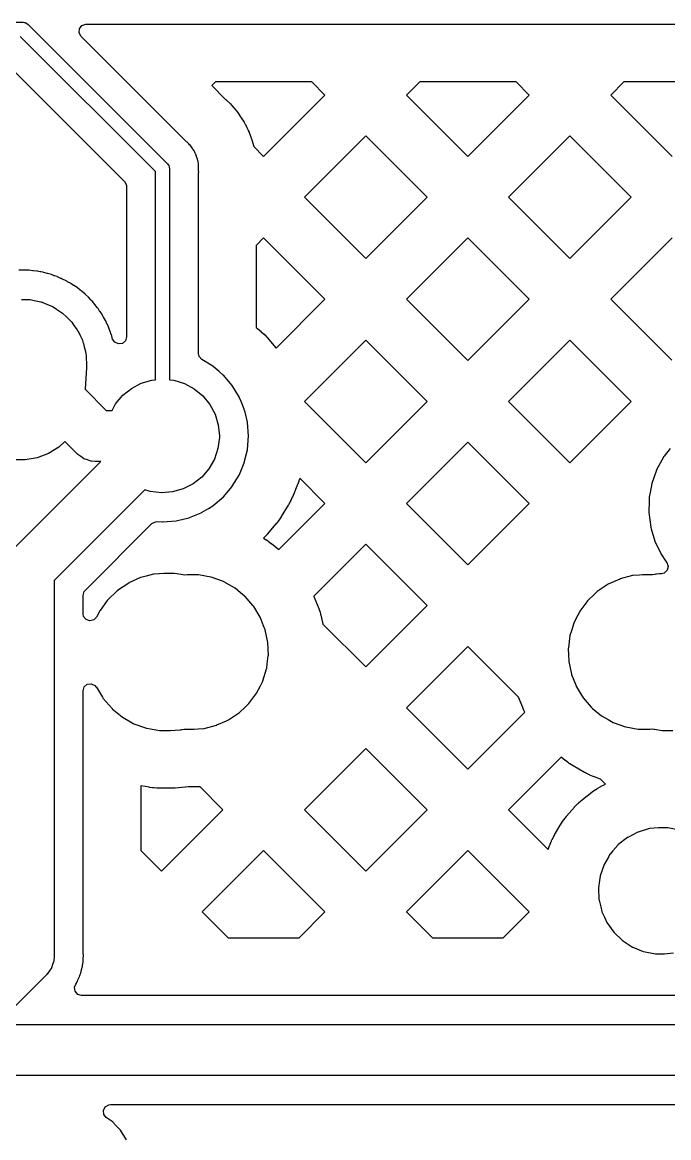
# Model space of a CAD drawing. Extents: x 124.5 to 210, y -114.5 to -26.5.
# Drawn here: x 162.03 to 173.4, y -87.04 to -67.42 of the extents above; entities that cross this region are included whole.
import ezdxf

# ---------------------------------------------------------------- set-up
doc = ezdxf.new("R2010")
doc.units = 0
doc.layers.add('BLACK', color=7, linetype='CONTINUOUS')

msp = doc.modelspace()

# ---------------------------------------------------------------- linework, layer by layer
at = {"layer": 'BLACK', "linetype": 'CONTINUOUS'}
for p, q in [((152.38, -67.425), (162.05, -67.425)), ((162.05, -67.425), (162.072, -67.4282)), ((162.072, -67.4282), (162.077, -67.4279)), ((162.077, -67.4279), (162.079, -67.4292)), ((162.079, -67.4292), (162.086, -67.4301)), ((162.086, -67.4301), (162.111, -67.4468)), ((162.111, -67.4468), (162.138, -67.4616)), ((162.138, -67.4616), (164.588, -69.9116)), ((163.083, -67.4836), (163.15, -67.4588)), ((163.15, -67.4588), (163.159, -67.4585)), ((163.159, -67.4585), (179.484, -67.4585)), ((164.375, -70.0518), (161.998, -67.675)), ((163.035, -67.6113), (163.041, -67.5405)), ((163.07, -67.6736), (163.035, -67.6113)), ((163.041, -67.5405), (163.083, -67.4836)), ((164.923, -69.5267), (163.07, -67.6736)), ((161.825, -68.2204), (163.83, -70.2255)), ((165.432, -68.4725), (165.367, -68.5371)), ((165.367, -68.5371), (165.61, -68.7801)), ((167.127, -68.4725), (165.432, -68.4725)), ((167.358, -68.7039), (167.127, -68.4725)), ((169.024, -68.4725), (168.792, -68.7039)), ((170.719, -68.4725), (169.024, -68.4725)), ((170.95, -68.7039), (170.719, -68.4725)), ((172.616, -68.4725), (172.384, -68.7039)), ((174.311, -68.4725), (172.616, -68.4725)), ((165.61, -68.7801), (165.612, -68.7816)), ((165.612, -68.7816), (165.618, -68.7868)), ((165.618, -68.7868), (165.688, -68.8523)), ((165.688, -68.8523), (165.693, -68.8579)), ((166.279, -69.783), (167.358, -68.7039)), ((168.792, -68.7039), (169.871, -69.783)), ((169.871, -69.783), (170.95, -68.7039)), ((172.384, -68.7039), (173.463, -69.783)), ((165.693, -68.8579), (165.715, -68.881)), ((165.715, -68.881), (165.72, -68.8869)), ((165.72, -68.8869), (165.754, -68.9286)), ((165.754, -68.9286), (165.79, -68.9692)), ((165.79, -68.9692), (165.795, -68.9753)), ((165.795, -68.9753), (165.815, -69.0002)), ((165.815, -69.0002), (165.819, -69.0066)), ((165.819, -69.0066), (165.873, -69.0858)), ((165.873, -69.0858), (165.877, -69.0925)), ((165.877, -69.0925), (165.879, -69.0945)), ((165.879, -69.0945), (165.88, -69.0964)), ((165.88, -69.0964), (165.884, -69.1029)), ((165.884, -69.1029), (165.936, -69.1837)), ((165.936, -69.1837), (165.94, -69.1905)), ((165.94, -69.1905), (165.955, -69.2182)), ((165.955, -69.2182), (165.958, -69.2252)), ((165.958, -69.2252), (165.982, -69.2742)), ((165.982, -69.2742), (166.006, -69.3224)), ((166.006, -69.3224), (166.009, -69.3296)), ((166.009, -69.3296), (166.022, -69.3586)), ((166.022, -69.3586), (166.025, -69.3659)), ((166.025, -69.3659), (166.057, -69.456)), ((168.075, -69.421), (166.996, -70.5)), ((169.154, -70.5), (168.075, -69.421)), ((171.667, -69.421), (170.588, -70.5)), ((172.746, -70.5), (171.667, -69.421)), ((164.931, -69.5347), (164.923, -69.5267)), ((164.965, -69.5629), (164.931, -69.5347)), ((164.977, -69.5793), (164.965, -69.5629)), ((164.99, -69.5943), (164.977, -69.5793)), ((165.005, -69.6086), (164.99, -69.5943)), ((165.009, -69.6155), (165.005, -69.6086)), ((165.027, -69.6467), (165.009, -69.6155)), ((166.057, -69.456), (166.06, -69.4635)), ((166.06, -69.4635), (166.06, -69.4658)), ((166.06, -69.4658), (166.061, -69.4679)), ((166.061, -69.4679), (166.064, -69.4754)), ((166.064, -69.4754), (166.094, -69.5664)), ((166.094, -69.5664), (166.096, -69.574)), ((166.096, -69.574), (166.104, -69.6046)), ((166.104, -69.6046), (166.104, -69.6083)), ((166.104, -69.6083), (166.279, -69.783)), ((165.034, -69.6566), (165.027, -69.6467)), ((165.06, -69.6924), (165.034, -69.6566)), ((165.062, -69.6998), (165.06, -69.6924)), ((165.067, -69.7112), (165.062, -69.6998)), ((165.062, -69.6998), (165.062, -69.6998)), ((165.076, -69.729), (165.067, -69.7112)), ((165.082, -69.7396), (165.076, -69.729)), ((165.086, -69.7464), (165.082, -69.7396)), ((165.082, -69.7396), (165.082, -69.7396)), ((165.097, -69.783), (165.086, -69.7464)), ((165.098, -69.7889), (165.097, -69.783)), ((165.102, -69.8001), (165.098, -69.7889)), ((165.114, -69.8292), (165.102, -69.8001)), ((165.118, -69.8412), (165.114, -69.8292)), ((164.588, -69.9116), (164.602, -69.9295)), ((164.602, -69.9295), (164.605, -69.9325)), ((164.605, -69.9325), (164.606, -69.9352)), ((164.606, -69.9352), (164.61, -69.9404)), ((164.61, -69.9404), (164.616, -69.9705)), ((164.616, -69.9705), (164.625, -70)), ((164.625, -70), (164.625, -73.7124)), ((165.119, -69.8491), (165.118, -69.8412)), ((165.121, -69.8613), (165.119, -69.8491)), ((165.125, -69.8807), (165.121, -69.8613)), ((165.131, -69.9001), (165.125, -69.8807)), ((165.131, -69.908), (165.131, -69.9001)), ((165.132, -69.9443), (165.131, -69.908)), ((165.133, -69.9561), (165.132, -69.9443)), ((165.133, -69.9601), (165.133, -69.9561)), ((165.133, -69.9881), (165.133, -69.9601)), ((165.134, -69.992), (165.133, -69.9881)), ((165.135, -70.0318), (165.134, -69.992)), ((165.136, -70.0601), (165.135, -70.0318)), ((163.83, -70.2255), (163.864, -70.2878)), ((164.375, -73.712), (164.375, -70.0518)), ((165.133, -70.0788), (165.134, -70.0676)), ((165.133, -73.2484), (165.133, -70.0788)), ((165.134, -70.0676), (165.136, -70.0601)), ((163.864, -70.2878), (163.867, -70.3146)), ((163.867, -70.3146), (163.867, -72.9579)), ((166.996, -70.5), (168.075, -71.579)), ((168.075, -71.579), (169.154, -70.5)), ((170.588, -70.5), (171.667, -71.579)), ((171.667, -71.579), (172.746, -70.5)), ((166.279, -71.217), (166.147, -71.3486)), ((166.147, -71.3486), (166.147, -72.7898)), ((167.358, -72.2961), (166.279, -71.217)), ((169.871, -71.217), (168.792, -72.2961)), ((170.95, -72.2961), (169.871, -71.217)), ((173.463, -71.217), (172.384, -72.2961)), ((162.035, -71.7818), (161.972, -71.7868)), ((162.04, -71.7814), (162.035, -71.7818)), ((162.045, -71.7818), (162.04, -71.7814)), ((162.09, -71.7854), (162.045, -71.7818)), ((162.101, -71.7857), (162.09, -71.7854)), ((162.127, -71.7855), (162.101, -71.7857)), ((162.151, -71.7852), (162.127, -71.7855)), ((162.219, -71.7952), (162.151, -71.7852)), ((162.227, -71.7962), (162.219, -71.7952)), ((162.291, -71.8012), (162.227, -71.7962)), ((162.296, -71.8016), (162.291, -71.8012)), ((162.291, -71.8012), (162.291, -71.8012)), ((162.301, -71.8028), (162.296, -71.8016)), ((162.346, -71.8134), (162.301, -71.8028)), ((162.301, -71.8028), (162.301, -71.8028)), ((162.357, -71.8156), (162.346, -71.8134)), ((162.4, -71.822), (162.357, -71.8156)), ((162.405, -71.8228), (162.4, -71.822)), ((162.4, -71.822), (162.4, -71.822)), ((162.453, -71.8376), (162.405, -71.8228)), ((162.47, -71.843), (162.453, -71.8376)), ((162.478, -71.8452), (162.47, -71.843)), ((162.546, -71.8616), (162.478, -71.8452)), ((162.594, -71.8813), (162.546, -71.8616)), ((162.604, -71.8851), (162.594, -71.8813)), ((162.646, -71.8982), (162.604, -71.8851)), ((162.651, -71.8997), (162.646, -71.8982)), ((162.646, -71.8982), (162.646, -71.8982)), ((162.655, -71.9019), (162.651, -71.8997)), ((162.71, -71.9292), (162.655, -71.9019)), ((162.655, -71.9019), (162.655, -71.9019)), ((162.718, -71.9328), (162.71, -71.9292)), ((162.735, -71.9397), (162.718, -71.9328)), ((162.779, -71.9581), (162.735, -71.9397)), ((162.784, -71.96), (162.779, -71.9581)), ((162.779, -71.9581), (162.779, -71.9581)), ((162.818, -71.9807), (162.784, -71.96)), ((162.828, -71.9873), (162.818, -71.9807)), ((162.838, -71.9927), (162.828, -71.9873)), ((162.881, -72.014), (162.838, -71.9927)), ((162.885, -72.0169), (162.881, -72.014)), ((162.934, -72.0519), (162.885, -72.0169)), ((162.885, -72.0169), (162.885, -72.0169)), ((162.942, -72.0567), (162.934, -72.0519)), ((162.999, -72.0918), (162.942, -72.0567)), ((163.003, -72.0944), (162.999, -72.0918)), ((162.999, -72.0918), (162.999, -72.0918)), ((163.043, -72.1287), (163.003, -72.0944)), ((163.052, -72.1356), (163.043, -72.1287)), ((163.043, -72.1287), (163.043, -72.1287)), ((163.087, -72.1601), (163.052, -72.1356)), ((163.091, -72.1629), (163.087, -72.1601)), ((163.087, -72.1601), (163.087, -72.1601)), ((163.094, -72.1664), (163.091, -72.1629)), ((163.137, -72.2081), (163.094, -72.1664)), ((162.02, -72.2994), (162.158, -72.3012)), ((162.158, -72.3012), (162.164, -72.3025)), ((162.164, -72.3025), (162.171, -72.3027)), ((162.171, -72.3027), (162.24, -72.3176)), ((162.24, -72.3176), (162.36, -72.3413)), ((162.36, -72.3413), (162.37, -72.3456)), ((162.37, -72.3456), (162.38, -72.3476)), ((162.38, -72.3476), (162.446, -72.3758)), ((162.446, -72.3758), (162.551, -72.4176)), ((163.143, -72.2139), (163.137, -72.2081)), ((163.195, -72.2582), (163.143, -72.2139)), ((163.199, -72.2614), (163.195, -72.2582)), ((163.233, -72.3021), (163.199, -72.2614)), ((163.241, -72.3103), (163.233, -72.3021)), ((163.274, -72.3428), (163.241, -72.3103)), ((163.287, -72.3602), (163.274, -72.3428)), ((163.312, -72.3941), (163.287, -72.3602)), ((166.498, -73.1559), (167.358, -72.2961)), ((168.792, -72.2961), (169.871, -73.3751)), ((169.871, -73.3751), (170.95, -72.2961)), ((172.384, -72.2961), (173.458, -73.3693)), ((162.551, -72.4176), (162.564, -72.4262)), ((162.564, -72.4262), (162.576, -72.4313)), ((162.576, -72.4313), (162.635, -72.4707)), ((162.635, -72.4707), (162.725, -72.5275)), ((162.725, -72.5275), (162.74, -72.5415)), ((162.74, -72.5415), (162.754, -72.5506)), ((162.754, -72.5506), (162.802, -72.5989)), ((163.318, -72.4008), (163.312, -72.3941)), ((163.323, -72.4073), (163.318, -72.4008)), ((163.358, -72.4482), (163.323, -72.4073)), ((163.366, -72.4569), (163.358, -72.4482)), ((163.368, -72.4611), (163.366, -72.4569)), ((163.394, -72.503), (163.368, -72.4611)), ((163.368, -72.4611), (163.368, -72.4611)), ((163.4, -72.5123), (163.394, -72.503)), ((163.425, -72.5453), (163.4, -72.5123)), ((163.428, -72.5492), (163.425, -72.5453)), ((163.425, -72.5453), (163.425, -72.5453)), ((163.43, -72.5536), (163.428, -72.5492)), ((163.457, -72.6052), (163.43, -72.5536)), ((163.43, -72.5536), (163.43, -72.5536)), ((162.802, -72.5989), (162.876, -72.6672)), ((162.876, -72.6672), (162.891, -72.6875)), ((162.891, -72.6875), (162.905, -72.7014)), ((162.905, -72.7014), (162.942, -72.7559)), ((162.942, -72.7559), (162.999, -72.8322)), ((163.461, -72.6127), (163.457, -72.6052)), ((163.497, -72.6719), (163.461, -72.6127)), ((163.5, -72.6761), (163.497, -72.6719)), ((163.497, -72.6719), (163.497, -72.6719)), ((163.521, -72.7266), (163.5, -72.6761)), ((163.526, -72.7367), (163.521, -72.7266)), ((163.547, -72.7771), (163.526, -72.7367)), ((163.548, -72.7818), (163.547, -72.7771)), ((162.999, -72.8322), (163.012, -72.8589)), ((163.012, -72.8589), (163.025, -72.878)), ((163.025, -72.878), (163.051, -72.9362)), ((163.051, -72.9362), (163.09, -73.0168)), ((163.567, -72.8364), (163.548, -72.7818)), ((163.57, -72.8445), (163.567, -72.8364)), ((163.598, -72.9137), (163.57, -72.8445)), ((163.6, -72.9185), (163.598, -72.9137)), ((163.611, -72.9671), (163.6, -72.9185)), ((163.614, -72.9779), (163.611, -72.9671)), ((163.867, -72.9579), (163.846, -73.026)), ((166.147, -72.7898), (166.229, -72.859)), ((166.229, -72.859), (166.232, -72.8623)), ((166.232, -72.8623), (166.276, -72.9029)), ((166.276, -72.9029), (166.28, -72.9063)), ((166.28, -72.9063), (166.294, -72.9203)), ((166.294, -72.9203), (166.297, -72.9239)), ((166.297, -72.9239), (166.338, -72.9678)), ((166.338, -72.9678), (166.341, -72.9715)), ((166.341, -72.9715), (166.495, -73.152)), ((163.09, -73.0168), (163.1, -73.0499)), ((163.1, -73.0499), (163.11, -73.0742)), ((163.11, -73.0742), (163.123, -73.1335)), ((163.123, -73.1335), (163.146, -73.215)), ((163.621, -72.9981), (163.614, -72.9779)), ((163.658, -73.0531), (163.621, -72.9981)), ((163.723, -73.0826), (163.658, -73.0531)), ((163.793, -73.0725), (163.723, -73.0826)), ((163.846, -73.026), (163.793, -73.0725)), ((166.495, -73.152), (166.498, -73.1559)), ((166.498, -73.1559), (166.498, -73.1559)), ((168.075, -73.0131), (166.996, -74.0921)), ((169.154, -74.0921), (168.075, -73.0131)), ((171.667, -73.0131), (170.588, -74.0921)), ((172.746, -74.0921), (171.667, -73.0131)), ((163.146, -73.215), (163.15, -73.2537)), ((163.15, -73.2537), (163.156, -73.2829)), ((163.156, -73.2829), (163.158, -73.3408)), ((163.158, -73.3408), (163.165, -73.42)), ((165.146, -73.3032), (165.133, -73.2484)), ((165.194, -73.3559), (165.146, -73.3032)), ((165.385, -73.4732), (165.194, -73.3559)), ((163.162, -73.4965), (163.136, -73.8794)), ((163.163, -73.4789), (163.162, -73.4905)), ((163.162, -73.4905), (163.162, -73.4965)), ((163.165, -73.42), (163.163, -73.4789)), ((165.389, -73.4758), (165.385, -73.4732)), ((165.385, -73.4732), (165.385, -73.4732)), ((165.495, -73.5661), (165.389, -73.4758)), ((164.125, -73.7728), (164.313, -73.7177)), ((164.313, -73.7177), (164.375, -73.712)), ((164.625, -73.7124), (164.701, -73.7204)), ((164.701, -73.7204), (164.888, -73.7781)), ((165.561, -73.6227), (165.495, -73.5661)), ((165.57, -73.63), (165.561, -73.6227)), ((165.724, -73.8106), (165.57, -73.63)), ((163.136, -73.8794), (163.506, -74.25)), ((163.8, -73.9855), (163.952, -73.8632)), ((163.952, -73.8632), (164.125, -73.7728)), ((164.888, -73.7781), (165.059, -73.871)), ((165.059, -73.871), (165.21, -73.9954)), ((165.727, -73.8148), (165.724, -73.8106)), ((165.838, -73.9957), (165.727, -73.8148)), ((165.727, -73.8148), (165.727, -73.8148)), ((163.612, -74.25), (163.675, -74.135)), ((163.675, -74.135), (163.8, -73.9855)), ((165.21, -73.9954), (165.333, -74.1466)), ((165.333, -74.1466), (165.425, -74.3189)), ((165.848, -74.013), (165.838, -73.9957)), ((165.85, -74.0176), (165.848, -74.013)), ((165.881, -74.0921), (165.85, -74.0176)), ((165.85, -74.0176), (165.85, -74.0176)), ((165.937, -74.2266), (165.881, -74.0921)), ((166.996, -74.0921), (168.075, -75.1711)), ((168.075, -75.1711), (169.154, -74.0921)), ((170.588, -74.0921), (171.667, -75.1711)), ((171.667, -75.1711), (172.746, -74.0921)), ((163.506, -74.25), (163.612, -74.25)), ((165.425, -74.3189), (165.481, -74.5058)), ((165.939, -74.2324), (165.937, -74.2266)), ((165.951, -74.282), (165.939, -74.2324)), ((165.993, -74.4557), (165.951, -74.282)), ((165.481, -74.5058), (165.5, -74.7)), ((165.995, -74.4633), (165.993, -74.4557)), ((166.013, -74.7), (165.995, -74.4633)), ((165.5, -74.7279), (165.475, -74.9215)), ((165.5, -74.7), (165.5, -74.7279)), ((165.995, -74.9367), (166.013, -74.7)), ((162.675, -74.8996), (162.493, -75.0111)), ((162.784, -74.8006), (162.675, -74.8996)), ((163.002, -75.0182), (162.784, -74.8006)), ((165.475, -74.9215), (165.414, -75.1067)), ((165.993, -74.9415), (165.995, -74.9367)), ((169.871, -74.8091), (168.792, -75.8882)), ((170.95, -75.8882), (169.871, -74.8091)), ((173.43, -74.9188), (173.324, -75.0572)), ((162.082, -75.122), (161.869, -75.1173)), ((162.293, -75.0862), (162.082, -75.122)), ((162.493, -75.0111), (162.293, -75.0862)), ((163.008, -75.0224), (163.002, -75.0182)), ((163.012, -75.028), (163.008, -75.0224)), ((163.061, -75.0621), (163.012, -75.028)), ((163.109, -75.0977), (163.061, -75.0621)), ((163.116, -75.1001), (163.109, -75.0977)), ((163.122, -75.1041), (163.116, -75.1001)), ((163.179, -75.1222), (163.122, -75.1041)), ((163.236, -75.142), (163.179, -75.1222)), ((165.414, -75.1067), (165.317, -75.2764)), ((165.939, -75.1676), (165.971, -75.033)), ((165.971, -75.033), (165.993, -74.9415)), ((165.993, -74.9415), (165.993, -74.9415)), ((173.312, -75.075), (173.192, -75.2962)), ((173.314, -75.07), (173.312, -75.0743)), ((173.312, -75.0743), (173.312, -75.075)), ((173.324, -75.0572), (173.314, -75.07)), ((161.826, -76.7379), (163.414, -75.15)), ((163.243, -75.1423), (163.236, -75.142)), ((163.25, -75.1445), (163.243, -75.1423)), ((163.32, -75.15), (163.25, -75.1445)), ((163.414, -75.15), (163.32, -75.15)), ((165.317, -75.2764), (165.19, -75.4242)), ((165.863, -75.3508), (165.937, -75.1722)), ((165.937, -75.1722), (165.939, -75.1676)), ((165.937, -75.1722), (165.937, -75.1722)), ((173.19, -75.3008), (173.108, -75.534)), ((173.192, -75.2962), (173.19, -75.3008)), ((173.19, -75.3008), (173.19, -75.3008)), ((165.19, -75.4242), (165.036, -75.5443)), ((165.727, -75.5852), (165.846, -75.3912)), ((165.846, -75.3912), (165.848, -75.387)), ((165.848, -75.387), (165.863, -75.3508)), ((166.898, -75.4949), (166.878, -75.551)), ((166.9, -75.4902), (166.898, -75.4949)), ((166.906, -75.4714), (166.9, -75.4902)), ((166.908, -75.4667), (166.906, -75.4714)), ((166.914, -75.444), (166.908, -75.4667)), ((167.358, -75.8882), (166.914, -75.444)), ((164.191, -75.6459), (162.594, -77.2425)), ((164.285, -75.6767), (164.191, -75.6459)), ((164.479, -75.6998), (164.285, -75.6767)), ((164.674, -75.6848), (164.479, -75.6998)), ((164.862, -75.6323), (164.674, -75.6848)), ((165.036, -75.5443), (164.862, -75.6323)), ((165.57, -75.77), (165.724, -75.5894)), ((165.724, -75.5894), (165.727, -75.5852)), ((165.727, -75.5852), (165.727, -75.5852)), ((166.876, -75.5556), (166.785, -75.775)), ((166.878, -75.551), (166.876, -75.5556)), ((173.078, -75.6935), (173.063, -75.775)), ((173.107, -75.5387), (173.078, -75.6935)), ((173.108, -75.534), (173.107, -75.5387)), ((173.108, -75.534), (173.108, -75.534)), ((165.389, -75.9242), (165.57, -75.77)), ((166.546, -76.6999), (167.358, -75.8882)), ((166.713, -75.9168), (166.589, -76.1192)), ((166.715, -75.9125), (166.713, -75.9168)), ((166.745, -75.8603), (166.715, -75.9125)), ((166.747, -75.8559), (166.745, -75.8603)), ((166.756, -75.8383), (166.747, -75.8559)), ((166.758, -75.8339), (166.756, -75.8383)), ((166.783, -75.7795), (166.758, -75.8339)), ((166.785, -75.775), (166.783, -75.7795)), ((168.792, -75.8882), (169.871, -76.9672)), ((169.871, -76.9672), (170.95, -75.8882)), ((173.059, -75.8581), (173.054, -76.0288)), ((173.06, -75.7916), (173.059, -75.8581)), ((173.063, -75.775), (173.06, -75.7916)), ((164.977, -76.1352), (165.182, -76.0501)), ((165.182, -76.0501), (165.187, -76.0482)), ((165.182, -76.0501), (165.182, -76.0501)), ((165.187, -76.0482), (165.306, -75.9753)), ((165.306, -75.9753), (165.385, -75.9268)), ((165.385, -75.9268), (165.389, -75.9242)), ((165.385, -75.9268), (165.385, -75.9268)), ((173.054, -76.0288), (173.054, -76.0486)), ((173.054, -76.0486), (173.088, -76.3035)), ((163.139, -77.4162), (164.313, -76.2427)), ((164.313, -76.2427), (164.375, -76.2087)), ((164.375, -76.2087), (164.412, -76.2062)), ((164.412, -76.2062), (164.495, -76.2128)), ((164.495, -76.2128), (164.5, -76.2132)), ((164.5, -76.2132), (164.737, -76.1945)), ((164.737, -76.1945), (164.742, -76.1934)), ((164.742, -76.1934), (164.887, -76.1584)), ((164.742, -76.1934), (164.742, -76.1934)), ((164.887, -76.1584), (164.968, -76.1391)), ((164.968, -76.1391), (164.977, -76.1352)), ((166.495, -76.248), (166.341, -76.4285)), ((166.498, -76.2441), (166.495, -76.248)), ((166.535, -76.1972), (166.498, -76.2441)), ((166.538, -76.1932), (166.535, -76.1972)), ((166.55, -76.1772), (166.538, -76.1932)), ((166.553, -76.1732), (166.55, -76.1772)), ((166.586, -76.1234), (166.553, -76.1732)), ((166.589, -76.1192), (166.586, -76.1234)), ((173.088, -76.3035), (173.089, -76.3082)), ((173.089, -76.3082), (173.089, -76.3082)), ((173.089, -76.3082), (173.097, -76.3357)), ((166.28, -76.4937), (166.277, -76.4967)), ((166.277, -76.4967), (166.278, -76.4979)), ((166.278, -76.4979), (166.333, -76.5321)), ((166.294, -76.4797), (166.28, -76.4937)), ((166.297, -76.4761), (166.294, -76.4797)), ((166.338, -76.4322), (166.297, -76.4761)), ((166.341, -76.4285), (166.338, -76.4322)), ((173.097, -76.3357), (173.161, -76.5499)), ((166.333, -76.5321), (166.338, -76.535)), ((166.338, -76.535), (166.355, -76.5471)), ((166.355, -76.5471), (166.359, -76.5502)), ((166.359, -76.5502), (166.411, -76.589)), ((166.411, -76.589), (166.415, -76.5923)), ((166.415, -76.5923), (166.546, -76.6999)), ((168.075, -76.6052), (167.163, -77.5176)), ((169.154, -77.6842), (168.075, -76.6052)), ((173.161, -76.5499), (173.272, -76.7818)), ((173.272, -76.7818), (173.351, -76.895)), ((173.351, -76.895), (173.372, -76.9264)), ((173.377, -77.0625), (173.325, -77.1107)), ((173.372, -76.9264), (173.394, -76.9938)), ((173.394, -76.9938), (173.377, -77.0625)), ((162.594, -77.2425), (162.594, -83.8561)), ((163.905, -77.2868), (163.71, -77.4179)), ((163.91, -77.2846), (163.905, -77.2868)), ((164.114, -77.1925), (163.91, -77.2846)), ((163.91, -77.2846), (163.91, -77.2846)), ((164.119, -77.1903), (164.114, -77.1925)), ((164.114, -77.1925), (164.114, -77.1925)), ((164.212, -77.1661), (164.119, -77.1903)), ((164.341, -77.1327), (164.212, -77.1661)), ((164.346, -77.1313), (164.341, -77.1327)), ((164.341, -77.1327), (164.341, -77.1327)), ((164.351, -77.1309), (164.346, -77.1313)), ((164.44, -77.1234), (164.351, -77.1309)), ((164.351, -77.1309), (164.351, -77.1309)), ((164.521, -77.1165), (164.44, -77.1234)), ((164.686, -77.1165), (164.521, -77.1165)), ((164.688, -77.1166), (164.686, -77.1165)), ((164.707, -77.1175), (164.688, -77.1166)), ((164.688, -77.1166), (164.688, -77.1166)), ((164.711, -77.1177), (164.707, -77.1175)), ((164.707, -77.1175), (164.707, -77.1175)), ((164.825, -77.1384), (164.711, -77.1177)), ((164.858, -77.1443), (164.825, -77.1384)), ((164.891, -77.1458), (164.858, -77.1443)), ((164.933, -77.1423), (164.891, -77.1458)), ((164.942, -77.1415), (164.933, -77.1423)), ((165.104, -77.1415), (164.942, -77.1415)), ((165.106, -77.1416), (165.104, -77.1415)), ((165.111, -77.1418), (165.106, -77.1416)), ((165.106, -77.1416), (165.106, -77.1416)), ((165.128, -77.1426), (165.111, -77.1418)), ((165.132, -77.1434), (165.128, -77.1426)), ((165.35, -77.1827), (165.132, -77.1434)), ((165.132, -77.1434), (165.132, -77.1434)), ((165.355, -77.1837), (165.35, -77.1827)), ((165.35, -77.1827), (165.35, -77.1827)), ((165.572, -77.2623), (165.355, -77.1837)), ((165.577, -77.265), (165.572, -77.2623)), ((165.768, -77.3737), (165.577, -77.265)), ((172.434, -77.265), (172.337, -77.3087)), ((172.542, -77.2162), (172.434, -77.265)), ((172.547, -77.214), (172.542, -77.2162)), ((172.542, -77.2162), (172.542, -77.2162)), ((172.552, -77.2127), (172.547, -77.214)), ((172.765, -77.1574), (172.552, -77.2127)), ((172.552, -77.2127), (172.552, -77.2127)), ((172.77, -77.1561), (172.765, -77.1574)), ((172.765, -77.1574), (172.765, -77.1574)), ((172.776, -77.1556), (172.77, -77.1561)), ((172.891, -77.1458), (172.776, -77.1556)), ((172.776, -77.1556), (172.776, -77.1556)), ((172.942, -77.1415), (172.891, -77.1458)), ((173.104, -77.1415), (172.942, -77.1415)), ((173.106, -77.1416), (173.104, -77.1415)), ((173.121, -77.1423), (173.106, -77.1416)), ((173.106, -77.1416), (173.106, -77.1416)), ((173.159, -77.1384), (173.121, -77.1423)), ((173.181, -77.1327), (173.159, -77.1384)), ((173.186, -77.1313), (173.181, -77.1327)), ((173.181, -77.1327), (173.181, -77.1327)), ((173.191, -77.1309), (173.186, -77.1313)), ((173.235, -77.1272), (173.191, -77.1309)), ((173.191, -77.1309), (173.191, -77.1309)), ((173.279, -77.1235), (173.235, -77.1272)), ((173.325, -77.1107), (173.279, -77.1235)), ((163.102, -77.5053), (163.122, -77.4372)), ((163.122, -77.4372), (163.139, -77.4162)), ((163.698, -77.4289), (163.54, -77.58)), ((163.706, -77.4216), (163.698, -77.4289)), ((163.71, -77.4179), (163.706, -77.4216)), ((163.706, -77.4216), (163.706, -77.4216)), ((165.772, -77.3764), (165.768, -77.3737)), ((165.768, -77.3737), (165.768, -77.3737)), ((165.776, -77.3798), (165.772, -77.3764)), ((165.874, -77.4597), (165.776, -77.3798)), ((165.776, -77.3798), (165.776, -77.3798)), ((165.944, -77.5176), (165.874, -77.4597)), ((172.142, -77.4411), (172.092, -77.4887)), ((172.146, -77.4374), (172.142, -77.4411)), ((172.142, -77.4411), (172.142, -77.4411)), ((172.337, -77.3087), (172.146, -77.4374)), ((163.102, -77.8277), (163.102, -77.5053)), ((163.528, -77.596), (163.4, -77.7683)), ((163.537, -77.5842), (163.528, -77.596)), ((163.54, -77.58), (163.537, -77.5842)), ((163.537, -77.5842), (163.537, -77.5842)), ((165.951, -77.5226), (165.944, -77.5176)), ((165.954, -77.5266), (165.951, -77.5226)), ((166.089, -77.6819), (165.954, -77.5266)), ((165.954, -77.5266), (165.954, -77.5266)), ((166.102, -77.6967), (166.089, -77.6819)), ((167.163, -77.5176), (167.164, -77.5213)), ((167.164, -77.5213), (167.249, -77.7358)), ((168.075, -78.7632), (169.154, -77.6842)), ((171.965, -77.6156), (171.841, -77.7815)), ((171.976, -77.6009), (171.965, -77.6156)), ((171.979, -77.5966), (171.976, -77.6009)), ((172.092, -77.4887), (171.979, -77.5966)), ((163.112, -77.8751), (163.102, -77.8277)), ((163.156, -77.9307), (163.112, -77.8751)), ((163.398, -77.7731), (163.341, -77.8848)), ((163.4, -77.7683), (163.398, -77.7731)), ((163.398, -77.7731), (163.398, -77.7731)), ((166.104, -77.7012), (166.102, -77.6967)), ((166.216, -77.8848), (166.104, -77.7012)), ((167.249, -77.7358), (167.251, -77.7408)), ((167.251, -77.7408), (167.272, -77.8017)), ((167.272, -77.8017), (167.274, -77.8067)), ((167.274, -77.8067), (167.28, -77.8271)), ((167.28, -77.8271), (167.281, -77.8323)), ((167.281, -77.8323), (167.297, -77.8948)), ((171.806, -77.8515), (171.737, -77.9871)), ((171.839, -77.7863), (171.806, -77.8515)), ((171.841, -77.7815), (171.839, -77.7863)), ((171.839, -77.7863), (171.839, -77.7863)), ((163.223, -77.9536), (163.156, -77.9307)), ((163.292, -77.9364), (163.223, -77.9536)), ((163.341, -77.8848), (163.292, -77.9364)), ((166.221, -77.8938), (166.216, -77.8848)), ((166.223, -77.8987), (166.221, -77.8938)), ((166.278, -78.0383), (166.223, -77.8987)), ((166.223, -77.8987), (166.223, -77.8987)), ((166.306, -78.1082), (166.278, -78.0383)), ((167.297, -77.8948), (167.298, -77.9)), ((167.298, -77.9), (167.321, -78.0093)), ((167.321, -78.0093), (168.075, -78.7632)), ((171.735, -77.9921), (171.694, -78.1256)), ((171.737, -77.9871), (171.735, -77.9921)), ((171.735, -77.9921), (171.735, -77.9921)), ((166.353, -78.3338), (166.306, -78.1082)), ((171.668, -78.2125), (171.639, -78.4275)), ((171.694, -78.1256), (171.668, -78.2072)), ((171.668, -78.2072), (171.668, -78.2125)), ((166.362, -78.5642), (166.353, -78.3338)), ((169.871, -78.4012), (168.792, -79.4803)), ((170.762, -79.2918), (169.871, -78.4012)), ((171.639, -78.4275), (171.638, -78.4358)), ((171.638, -78.4358), (171.638, -78.4411)), ((171.638, -78.4411), (171.638, -78.4411)), ((171.638, -78.4411), (171.642, -78.551)), ((166.343, -78.7095), (166.361, -78.5695)), ((166.361, -78.5695), (166.362, -78.5642)), ((166.361, -78.5695), (166.361, -78.5695)), ((171.642, -78.551), (171.647, -78.6662)), ((166.266, -79.0053), (166.33, -78.7979)), ((166.33, -78.7979), (166.332, -78.7928)), ((166.332, -78.7928), (166.343, -78.7095)), ((171.647, -78.6662), (171.694, -78.8918)), ((163.176, -79.0678), (163.246, -79.0577)), ((163.246, -79.0577), (163.311, -79.0872)), ((166.221, -79.0965), (166.263, -79.0129)), ((166.263, -79.0129), (166.266, -79.0053)), ((171.694, -78.8918), (171.696, -78.8967)), ((171.696, -78.8967), (171.696, -78.8968)), ((171.696, -78.8968), (171.775, -79.0969)), ((163.102, -79.1824), (163.122, -79.1143)), ((163.102, -83.7878), (163.102, -79.1824)), ((163.122, -79.1143), (163.176, -79.0678)), ((163.311, -79.0872), (163.335, -79.1182)), ((163.335, -79.1182), (163.336, -79.1174)), ((163.336, -79.1174), (163.445, -79.2972)), ((166.021, -79.4034), (166.159, -79.2185)), ((166.159, -79.2185), (166.161, -79.2134)), ((166.161, -79.2134), (166.221, -79.0965)), ((171.775, -79.0969), (171.779, -79.1062)), ((171.779, -79.1062), (171.782, -79.1108)), ((171.782, -79.1108), (171.782, -79.1108)), ((171.782, -79.1108), (171.853, -79.2293)), ((171.853, -79.2293), (171.898, -79.3033)), ((163.445, -79.2972), (163.458, -79.3181)), ((163.458, -79.3181), (163.612, -79.4954)), ((165.941, -79.4803), (166.021, -79.4034)), ((170.836, -79.4787), (170.762, -79.2918)), ((171.898, -79.3033), (171.902, -79.3073)), ((171.902, -79.3073), (172.041, -79.4677)), ((163.612, -79.4954), (163.616, -79.4988)), ((163.616, -79.4988), (163.789, -79.6409)), ((163.789, -79.6409), (163.789, -79.6409)), ((163.789, -79.6409), (163.794, -79.6443)), ((163.794, -79.6443), (163.798, -79.6469)), ((165.663, -79.6913), (165.854, -79.5626)), ((165.854, -79.5626), (165.87, -79.5473)), ((165.87, -79.5473), (165.94, -79.4808)), ((165.94, -79.4808), (165.941, -79.4803)), ((168.792, -79.4803), (169.871, -80.5593)), ((169.871, -80.5593), (170.872, -79.5587)), ((170.838, -79.4836), (170.836, -79.4787)), ((170.864, -79.5425), (170.838, -79.4836)), ((170.866, -79.5473), (170.864, -79.5425)), ((170.872, -79.5587), (170.866, -79.5473)), ((172.041, -79.4677), (172.049, -79.4774)), ((172.049, -79.4774), (172.066, -79.4914)), ((172.066, -79.4914), (172.224, -79.6202)), ((172.224, -79.6202), (172.224, -79.6202)), ((172.224, -79.6202), (172.228, -79.6236)), ((172.228, -79.6236), (172.232, -79.6263)), ((172.232, -79.6263), (172.232, -79.6263)), ((172.232, -79.6263), (172.341, -79.6883)), ((163.798, -79.6469), (163.798, -79.6469)), ((163.798, -79.6469), (163.907, -79.7087)), ((163.907, -79.7087), (163.998, -79.7605)), ((163.998, -79.7605), (164.218, -79.8406)), ((164.218, -79.8406), (164.224, -79.8415)), ((164.224, -79.8415), (164.224, -79.8415)), ((164.224, -79.8415), (164.286, -79.8527)), ((165.235, -79.8426), (165.448, -79.7873)), ((165.448, -79.7873), (165.453, -79.786)), ((165.448, -79.7873), (165.448, -79.7873)), ((165.453, -79.786), (165.458, -79.7838)), ((165.458, -79.7838), (165.625, -79.7087)), ((165.458, -79.7838), (165.458, -79.7838)), ((165.625, -79.7087), (165.663, -79.6913)), ((172.341, -79.6883), (172.428, -79.7377)), ((172.428, -79.7377), (172.645, -79.8163)), ((172.645, -79.8163), (172.65, -79.8173)), ((172.65, -79.8173), (172.65, -79.8173)), ((172.65, -79.8173), (172.868, -79.8566)), ((164.286, -79.8527), (164.449, -79.8823)), ((164.449, -79.8823), (164.453, -79.8825)), ((164.453, -79.8825), (164.453, -79.8825)), ((164.453, -79.8825), (164.472, -79.8834)), ((164.472, -79.8834), (164.472, -79.8834)), ((164.472, -79.8834), (164.474, -79.8835)), ((164.474, -79.8835), (164.639, -79.8835)), ((164.639, -79.8835), (164.72, -79.8766)), ((164.72, -79.8766), (164.809, -79.8691)), ((164.809, -79.8691), (164.814, -79.8687)), ((164.809, -79.8691), (164.809, -79.8691)), ((164.814, -79.8687), (164.819, -79.8673)), ((164.819, -79.8673), (164.841, -79.8616)), ((164.819, -79.8673), (164.819, -79.8673)), ((164.841, -79.8616), (164.879, -79.8577)), ((164.879, -79.8577), (164.894, -79.8584)), ((164.894, -79.8584), (164.894, -79.8584)), ((164.894, -79.8584), (164.896, -79.8585)), ((164.896, -79.8585), (165.058, -79.8585)), ((165.058, -79.8585), (165.126, -79.8527)), ((165.126, -79.8527), (165.224, -79.8444)), ((165.224, -79.8444), (165.23, -79.8439)), ((165.224, -79.8444), (165.224, -79.8444)), ((165.23, -79.8439), (165.235, -79.8426)), ((165.235, -79.8426), (165.235, -79.8426)), ((172.868, -79.8566), (172.868, -79.8566)), ((172.868, -79.8566), (172.872, -79.8574)), ((172.872, -79.8574), (172.889, -79.8582)), ((172.889, -79.8582), (172.894, -79.8584)), ((172.894, -79.8584), (172.894, -79.8584)), ((172.894, -79.8584), (172.896, -79.8585)), ((172.896, -79.8585), (173.058, -79.8585)), ((173.058, -79.8585), (173.071, -79.8574)), ((173.071, -79.8574), (173.109, -79.8542)), ((173.109, -79.8542), (173.142, -79.8557)), ((173.142, -79.8557), (173.156, -79.8583)), ((173.156, -79.8583), (173.289, -79.8823)), ((173.289, -79.8823), (173.293, -79.8825)), ((173.293, -79.8825), (173.293, -79.8825)), ((173.293, -79.8825), (173.312, -79.8834)), ((173.312, -79.8834), (173.312, -79.8834)), ((173.312, -79.8834), (173.314, -79.8835)), ((173.314, -79.8835), (173.479, -79.8835)), ((168.075, -80.1973), (166.996, -81.2763)), ((169.154, -81.2763), (168.075, -80.1973)), ((171.514, -80.3501), (170.588, -81.2763)), ((171.585, -80.4077), (171.514, -80.3501)), ((171.589, -80.411), (171.585, -80.4077)), ((171.641, -80.4498), (171.589, -80.411)), ((171.645, -80.4529), (171.641, -80.4498)), ((171.662, -80.465), (171.645, -80.4529)), ((171.667, -80.4679), (171.662, -80.465)), ((171.722, -80.5021), (171.667, -80.4679)), ((171.726, -80.5049), (171.722, -80.5021)), ((171.926, -80.6189), (171.726, -80.5049)), ((171.931, -80.6214), (171.926, -80.6189)), ((171.989, -80.6509), (171.931, -80.6214)), ((171.993, -80.6533), (171.989, -80.6509)), ((172.013, -80.6622), (171.993, -80.6533)), ((172.018, -80.6644), (172.013, -80.6622)), ((172.077, -80.6889), (172.018, -80.6644)), ((172.082, -80.6908), (172.077, -80.6889)), ((172.206, -80.7357), (172.082, -80.6908)), ((172.292, -80.8216), (172.206, -80.7357)), ((172.214, -80.8615), (172.292, -80.8216)), ((164.269, -80.8802), (164.116, -80.8526)), ((164.116, -80.8526), (164.116, -81.9887)), ((164.273, -80.8808), (164.269, -80.8802)), ((164.323, -80.8881), (164.273, -80.8808)), ((164.327, -80.8887), (164.323, -80.8881)), ((164.343, -80.8905), (164.327, -80.8887)), ((164.347, -80.8909), (164.343, -80.8905)), ((164.397, -80.8949), (164.347, -80.8909)), ((164.402, -80.8952), (164.397, -80.8949)), ((164.426, -80.8964), (164.402, -80.8952)), ((164.428, -80.8964), (164.426, -80.8964)), ((164.446, -80.8971), (164.428, -80.8964)), ((164.447, -80.8971), (164.446, -80.8971)), ((164.453, -80.8973), (164.447, -80.8971)), ((164.454, -80.8973), (164.453, -80.8973)), ((164.472, -80.8975), (164.454, -80.8973)), ((164.474, -80.8975), (164.472, -80.8975)), ((164.639, -80.8975), (164.474, -80.8975)), ((164.642, -80.8975), (164.639, -80.8975)), ((164.674, -80.8968), (164.642, -80.8975)), ((164.677, -80.8967), (164.674, -80.8968)), ((164.687, -80.8963), (164.677, -80.8967)), ((164.69, -80.8961), (164.687, -80.8963)), ((164.722, -80.8941), (164.69, -80.8961)), ((164.725, -80.8939), (164.722, -80.8941)), ((164.9, -80.879), (164.725, -80.8939)), ((164.905, -80.8785), (164.9, -80.879)), ((164.952, -80.8725), (164.905, -80.8785)), ((165.058, -80.8725), (164.952, -80.8725)), ((165.061, -80.8725), (165.058, -80.8725)), ((165.093, -80.8718), (165.061, -80.8725)), ((165.095, -80.8717), (165.093, -80.8718)), ((165.106, -80.8713), (165.095, -80.8717)), ((165.109, -80.8711), (165.106, -80.8713)), ((165.141, -80.8691), (165.109, -80.8711)), ((165.144, -80.8689), (165.141, -80.8691)), ((165.154, -80.868), (165.144, -80.8689)), ((165.562, -81.2763), (165.154, -80.868)), ((171.886, -81.0962), (172.052, -80.9655)), ((172.052, -80.9655), (172.057, -80.9619)), ((172.057, -80.9619), (172.06, -80.9594)), ((172.06, -80.9594), (172.116, -80.9199)), ((172.116, -80.9199), (172.121, -80.9166)), ((172.121, -80.9166), (172.141, -80.9037)), ((172.141, -80.9037), (172.146, -80.9005)), ((172.146, -80.9005), (172.209, -80.8643)), ((172.209, -80.8643), (172.214, -80.8615)), ((171.75, -81.2246), (171.8, -81.1722)), ((171.8, -81.1722), (171.805, -81.168)), ((171.805, -81.168), (171.822, -81.1515)), ((171.822, -81.1515), (171.826, -81.1474)), ((171.826, -81.1474), (171.881, -81.1)), ((171.881, -81.1), (171.886, -81.0962)), ((164.483, -82.3554), (165.562, -81.2763)), ((166.996, -81.2763), (168.075, -82.3554)), ((168.075, -82.3554), (169.154, -81.2763)), ((170.588, -81.2763), (171.285, -81.9735)), ((171.559, -81.4503), (171.604, -81.3934)), ((171.604, -81.3934), (171.608, -81.3888)), ((171.608, -81.3888), (171.746, -81.229)), ((171.746, -81.229), (171.75, -81.2246)), ((171.39, -81.7287), (171.496, -81.5456)), ((171.496, -81.5456), (171.499, -81.5405)), ((171.499, -81.5405), (171.538, -81.4796)), ((171.538, -81.4796), (171.541, -81.4746)), ((171.541, -81.4746), (171.555, -81.4551)), ((171.555, -81.4551), (171.559, -81.4503)), ((173.069, -81.6065), (172.866, -81.6661)), ((173.227, -81.5915), (173.069, -81.6065)), ((173.383, -81.5915), (173.227, -81.5915)), ((173.389, -81.5918), (173.383, -81.5915)), ((173.596, -81.6323), (173.389, -81.5918)), ((171.341, -81.8254), (171.351, -81.8037)), ((171.351, -81.8037), (171.354, -81.7983)), ((171.354, -81.7983), (171.387, -81.7339)), ((171.387, -81.7339), (171.39, -81.7287)), ((172.678, -81.7629), (172.512, -81.8936)), ((172.684, -81.7602), (172.678, -81.7629)), ((172.861, -81.6688), (172.684, -81.7602)), ((172.684, -81.7602), (172.684, -81.7602)), ((172.866, -81.6661), (172.861, -81.6688)), ((172.861, -81.6688), (172.861, -81.6688)), ((164.116, -81.9887), (164.483, -82.3554)), ((166.279, -81.9933), (165.2, -83.0724)), ((167.358, -83.0724), (166.279, -81.9933)), ((169.871, -81.9933), (168.792, -83.0724)), ((170.95, -83.0724), (169.871, -81.9933)), ((171.285, -81.9735), (171.31, -81.9038)), ((171.31, -81.9038), (171.312, -81.8982)), ((171.312, -81.8982), (171.339, -81.831)), ((171.339, -81.831), (171.341, -81.8254)), ((172.423, -81.9967), (172.373, -82.0534)), ((172.508, -81.8981), (172.423, -81.9967)), ((172.512, -81.8936), (172.508, -81.8981)), ((172.508, -81.8981), (172.508, -81.8981)), ((172.35, -82.0941), (172.268, -82.2365)), ((172.37, -82.0586), (172.35, -82.0941)), ((172.373, -82.0534), (172.37, -82.0585)), ((172.37, -82.0585), (172.37, -82.0586)), ((172.268, -82.2365), (172.198, -82.4363)), ((172.186, -82.5198), (172.168, -82.6456)), ((172.197, -82.4422), (172.186, -82.5198)), ((172.198, -82.4363), (172.197, -82.4422)), ((172.197, -82.4422), (172.197, -82.4422)), ((172.168, -82.6456), (172.178, -82.8569)), ((172.178, -82.8569), (172.179, -82.8627)), ((172.179, -82.8627), (172.179, -82.8627)), ((172.179, -82.8627), (172.208, -82.9819)), ((165.2, -83.0724), (165.655, -83.5275)), ((166.903, -83.5275), (167.358, -83.0724)), ((168.792, -83.0724), (169.247, -83.5275)), ((170.495, -83.5275), (170.95, -83.0724)), ((172.208, -82.9819), (172.227, -83.0625)), ((172.227, -83.0625), (172.23, -83.068)), ((172.23, -83.068), (172.23, -83.068)), ((172.23, -83.068), (172.273, -83.1635)), ((172.273, -83.1635), (172.315, -83.2551)), ((172.315, -83.2551), (172.437, -83.4276)), ((165.655, -83.5275), (166.903, -83.5275)), ((169.247, -83.5275), (170.495, -83.5275)), ((172.437, -83.4276), (172.59, -83.5739)), ((172.59, -83.5739), (172.768, -83.6886)), ((172.768, -83.6886), (172.773, -83.6909)), ((172.773, -83.6909), (172.958, -83.7654)), ((172.958, -83.7654), (172.958, -83.7654)), ((172.958, -83.7654), (172.964, -83.7677)), ((162.586, -83.9404), (162.566, -83.9969)), ((162.588, -83.9265), (162.586, -83.9333)), ((162.586, -83.9333), (162.586, -83.9404)), ((162.594, -83.8561), (162.588, -83.9265)), ((163.096, -83.9835), (163.102, -83.9568)), ((163.103, -83.8036), (163.102, -83.7878)), ((163.102, -83.8979), (163.103, -83.8882)), ((163.102, -83.9504), (163.102, -83.8979)), ((163.102, -83.9568), (163.102, -83.9504)), ((163.107, -83.8326), (163.103, -83.8036)), ((163.103, -83.8882), (163.107, -83.8389)), ((163.107, -83.8389), (163.107, -83.8326)), ((163.107, -83.8389), (163.107, -83.8389)), ((172.964, -83.7677), (173.171, -83.8082)), ((173.171, -83.8082), (173.177, -83.8085)), ((173.177, -83.8085), (173.333, -83.8085)), ((173.333, -83.8085), (173.491, -83.7935)), ((162.506, -84.1149), (162.472, -84.1641)), ((162.542, -84.0667), (162.506, -84.1149)), ((162.544, -84.0599), (162.542, -84.0667)), ((162.548, -84.0541), (162.544, -84.0599)), ((162.566, -83.9969), (162.548, -84.0541)), ((163.051, -84.1724), (163.062, -84.1474)), ((163.062, -84.1474), (163.074, -84.091)), ((163.074, -84.091), (163.076, -84.0821)), ((163.076, -84.0821), (163.092, -84.0267)), ((163.092, -84.0267), (163.094, -83.9996)), ((163.094, -83.9996), (163.096, -83.9835)), ((162.462, -84.1743), (161.586, -85.05)), ((162.466, -84.1686), (162.462, -84.1743)), ((162.472, -84.1641), (162.466, -84.1686)), ((162.951, -84.3976), (162.973, -84.3432)), ((162.973, -84.3432), (162.985, -84.3261)), ((162.973, -84.3432), (162.973, -84.3432)), ((162.985, -84.3261), (163.008, -84.2733)), ((163.008, -84.2733), (163.012, -84.2649)), ((163.012, -84.2649), (163.035, -84.2195)), ((163.035, -84.2195), (163.038, -84.2139)), ((163.038, -84.2139), (163.046, -84.1877)), ((163.046, -84.1877), (163.051, -84.1724)), ((162.962, -84.4678), (162.951, -84.3976)), ((163.008, -84.5215), (162.962, -84.4678)), ((163.076, -84.5415), (163.008, -84.5215)), ((178.051, -84.5415), (163.076, -84.5415)), ((161.586, -85.05), (178.314, -85.05)), ((194.413, -85.95), (160.5, -85.95)), ((163.459, -86.5616), (163.491, -86.4983)), ((163.491, -86.4983), (163.553, -86.4623)), ((163.553, -86.4623), (163.583, -86.4585)), ((163.583, -86.4585), (178.484, -86.4585)), ((163.467, -86.6323), (163.459, -86.5616)), ((163.492, -86.6645), (163.467, -86.6323)), ((163.511, -86.6877), (163.492, -86.6645)), ((163.63, -86.7707), (163.511, -86.6877)), ((163.634, -86.7753), (163.63, -86.7707)), ((163.687, -86.8314), (163.634, -86.7753)), ((163.763, -86.9122), (163.687, -86.8314)), ((163.866, -87.0777), (163.763, -86.9122))]:
    msp.add_line(p, q, dxfattribs=at)

doc.saveas('drawing.dxf')
